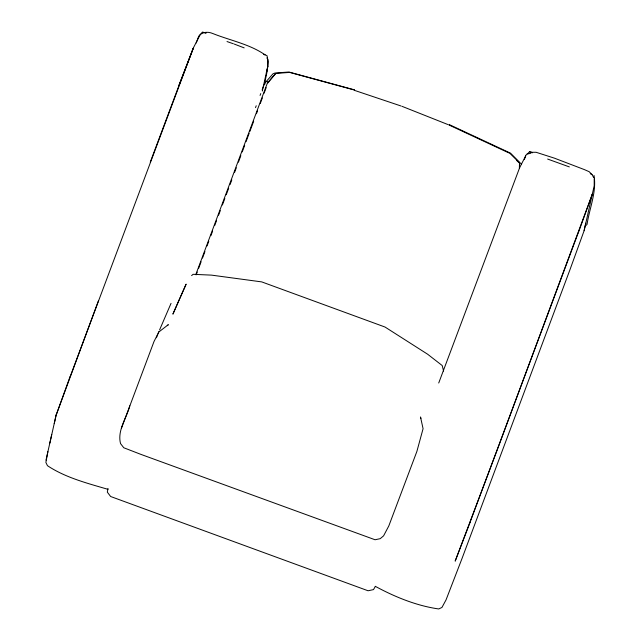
<?xml version="1.0" encoding="UTF-8"?>
<svg xmlns="http://www.w3.org/2000/svg" width="641" height="641" viewBox="0 0 641 641"><rect width="100%" height="100%" fill="white"/><g stroke="black" fill="none" stroke-linecap="round" stroke-linejoin="round"><path stroke-width="0.96" d="M519.37 168.078L519.506 163.135L516.622 160.466M47.883 451.641L45.88 462.441L47.458 465.687C65.462 477.681 87.384 483.274 107.952 489.331M108.009 488.474L107.311 492.136L110.645 496.511L368.078 590.77L373.503 589.6L375.37 586.371M264.717 83.018L267.289 70.622L268.146 61.664L267.033 55.687L263.836 54.301L265.062 54.854C250.03 44.285 230.167 40.431 213.116 33.653C209.278 31.97 204.775 31.569 201.138 33.973M54.237 423.645L56.136 415.015L49.854 443.083M266.888 57.938L267.826 59.485L267.834 66.239L262.289 91.046M375.281 586.315C394.768 596.891 416.69 605.849 438.732 608.95L441.937 607.46L446.04 599.896L462.001 558.559L569.793 270.173L584.111 230.704L585.77 223.164M46.016 460.126L51.729 434.558M266.311 73.002L267.834 66.239M584.111 230.704L594.199 185.738L594.199 178.983M129.803 405.809C126.597 418.14 117.127 430.303 120.532 443.58L123.761 447.747L140.772 454.333L375.049 539.754L380.233 538.664L383.582 535.852L388.815 525.924L416.89 451.408L423.076 428.693L420.512 416.979L420.881 418.509M179.48 299.123L186.13 284.131L172.902 314.146L179.536 298.97M70.173 376.315L56.071 415.312L98.321 301.11M578.342 232.739L592.364 194.071L498.121 447.498L455.174 561.123L469.957 522.695M196.226 43.003L198.694 36.233L202.484 32.05L206.146 33.044L204.175 32.563M524.33 159.585L525.66 155.955M70.222 376.483L193.261 48.267L178.799 85.854M255.519 107.632L256.216 105.757M260.07 95.445L260.775 93.57M262.169 89.82L263.924 85.133L265.166 83.723M195.761 274.693L267.545 82.633L275.454 73.771L267.914 82.985M234.598 172.413L236.337 167.758M238.42 162.173L240.848 155.651M242.234 151.925L244.662 145.403M246.048 141.677L249.173 133.288M249.87 131.429L253.684 121.181M256.464 113.729L257.498 110.933M260.278 103.481L262.361 97.897M264.092 93.233L266.175 87.649M438.724 383.006L519.667 167.613L526.541 154.209L530.924 153.239M469.853 522.808L578.23 232.851M150.25 162.189L178.607 86.527M121.518 428.06L154.008 341.509L158.872 331.95L168.359 324.65L167.269 325.644M196.21 274.821L197.26 272.024M198.654 268.307L201.098 261.784M202.5 258.067L204.944 251.544M207.035 245.96L208.782 241.304M210.873 235.72L212.62 231.064M214.719 225.48L216.466 220.825M218.557 215.24L220.304 210.585M222.395 205L224.839 198.486M226.241 194.76L228.685 188.246M230.079 184.52L231.826 179.873M178.559 86.359L193.334 47.963L200.176 34.71M156.436 337.743L157.774 334.29M158.111 333.424L158.864 331.637M159.609 329.851L171.035 303.369M264.957 82.969L273.002 73.795L274.893 73.042L288.907 72.008L354.297 89.804M527.559 153.864L529.458 151.773L532.567 152.694L529.458 151.773M585.578 225.784L587.036 224.438C589.456 208.245 596.827 191.867 594.007 175.402M191.603 275.606L193.093 274.316L211.498 275.125L261.728 281.896L385.025 327.038L427.643 354.233L442.21 365.546L443.572 371.067M275.726 73.443L289.636 72.409L354.537 90.061M531.141 152.278L536.092 152.278L554.441 158.167L584.272 169.561L589.143 171.684L592.028 174.576L593.742 177.725M265.502 81.559L267.449 81.599M354.337 90.317L401.074 106.005M227.018 41.553L233.364 43.764M547.646 159.056L569.344 166.908M234.269 44.077L244.181 47.883M402.011 106.326L447.811 124.506M449.157 124.538L510.5 153.151L521.598 164.336M448.724 124.875L508.81 152.887M590.249 173.703L592.028 174.576M509.483 152.911L519.37 162.646M519.506 163.135L519.571 168.062"/></g></svg>
